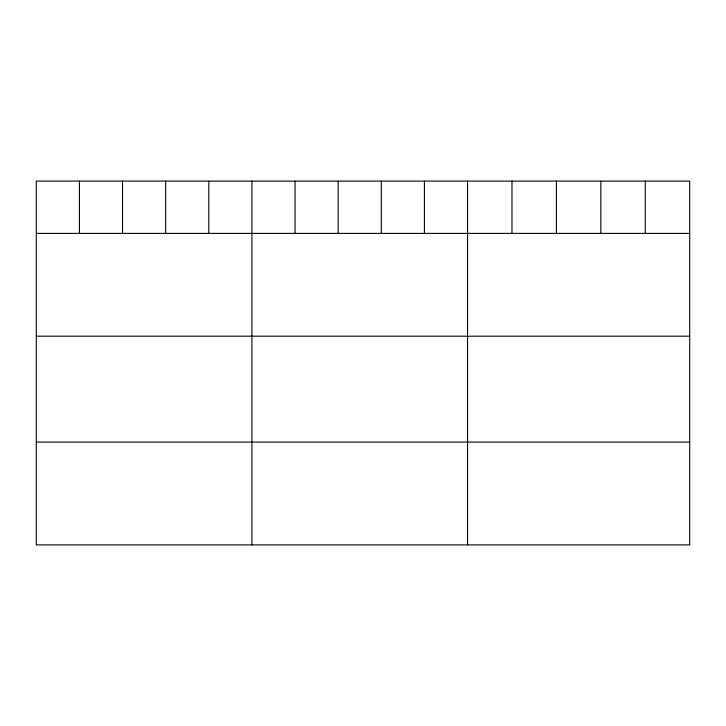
<?xml version="1.0" encoding="UTF-8"?>
<svg xmlns="http://www.w3.org/2000/svg" width="726" height="726" viewBox="0 0 726 726"><rect width="100%" height="100%" fill="white"/><g stroke="black" fill="none" stroke-linecap="round" stroke-linejoin="round"><path stroke-width="1.09" d="M689.7 233.4L689.7 544.89L36.3 544.89L36.3 181.11L689.7 181.11L689.7 233.4L36.3 233.4M36.3 336.192L689.7 336.192M36.3 442.098L689.7 442.098M645.269 181.11L645.269 233.4M600.838 181.11L600.838 233.4M556.406 181.11L556.406 233.4M511.975 181.11L511.975 233.4M467.544 181.11L467.544 544.89M424.42 181.11L424.42 233.4M381.295 181.11L381.295 233.4M338.171 181.11L338.171 233.4M295.046 181.11L295.046 233.4M251.922 181.11L251.922 544.89M208.798 181.11L208.798 233.4M165.673 181.11L165.673 233.4M122.549 181.11L122.549 233.4M79.424 181.11L79.424 233.4"/></g></svg>
